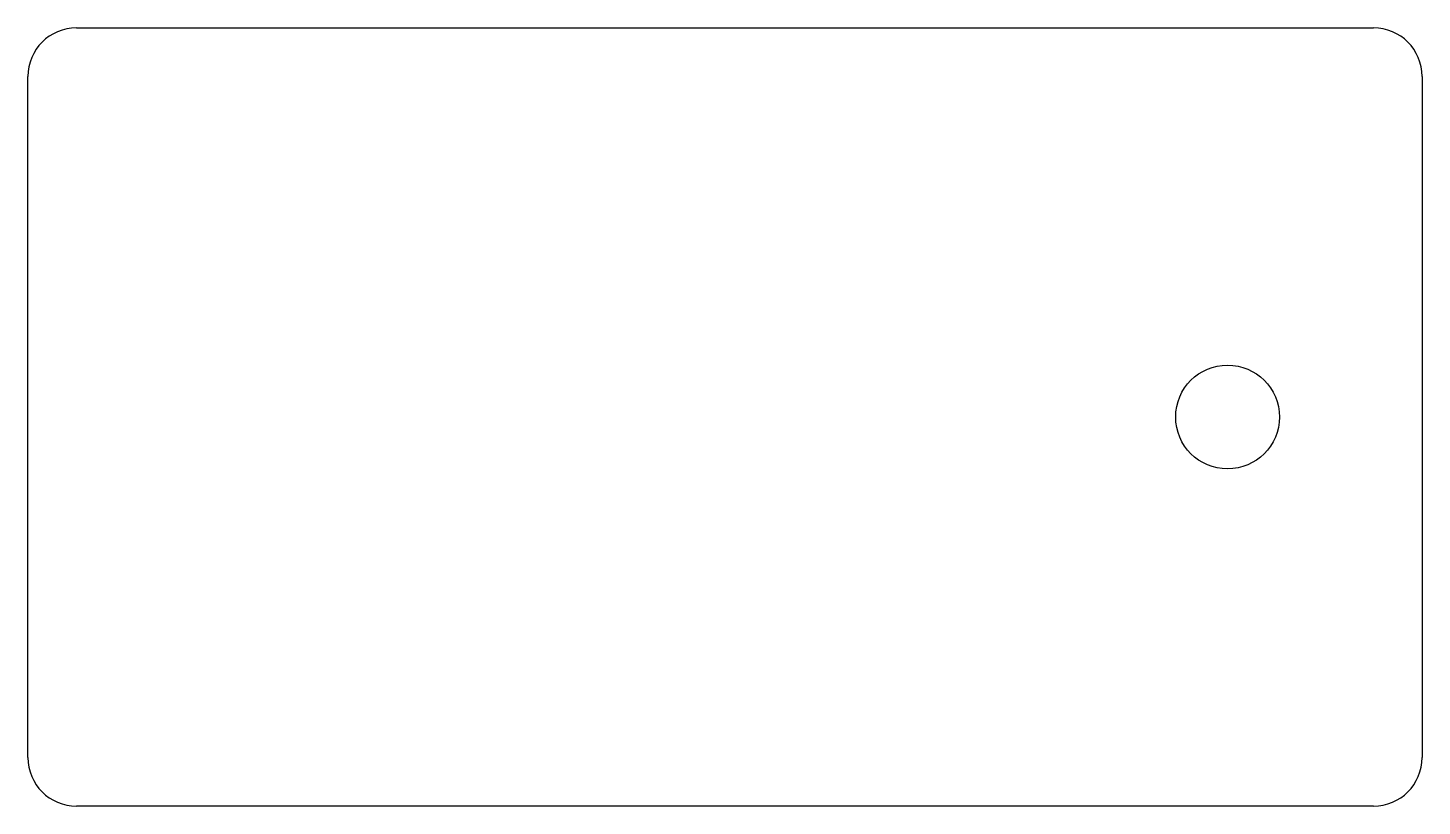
# Model space of a CAD drawing. Header units: millimetres. Extents: x -39 to 47, y -30 to 18.
import ezdxf

# ---------------------------------------------------------------- set-up
doc = ezdxf.new("R2010")
doc.units = ezdxf.units.MM

msp = doc.modelspace()

# ---------------------------------------------------------------- linework, layer by layer
for p, q in [((-36, 18), (44, 18)), ((-39, -27), (-39, 15)), ((47, 15), (47, -27)), ((44, -30), (-36, -30))]:
    msp.add_line(p, q)
msp.add_circle((35, -6), 3.2)
for centre, start, end in [((-36, 15), 90, 180), ((44, 15), 0, 90), ((-36, -27), 180, 270), ((44, -27), -90, 0)]:
    msp.add_arc(centre, 3, start, end)

doc.saveas('drawing.dxf')
